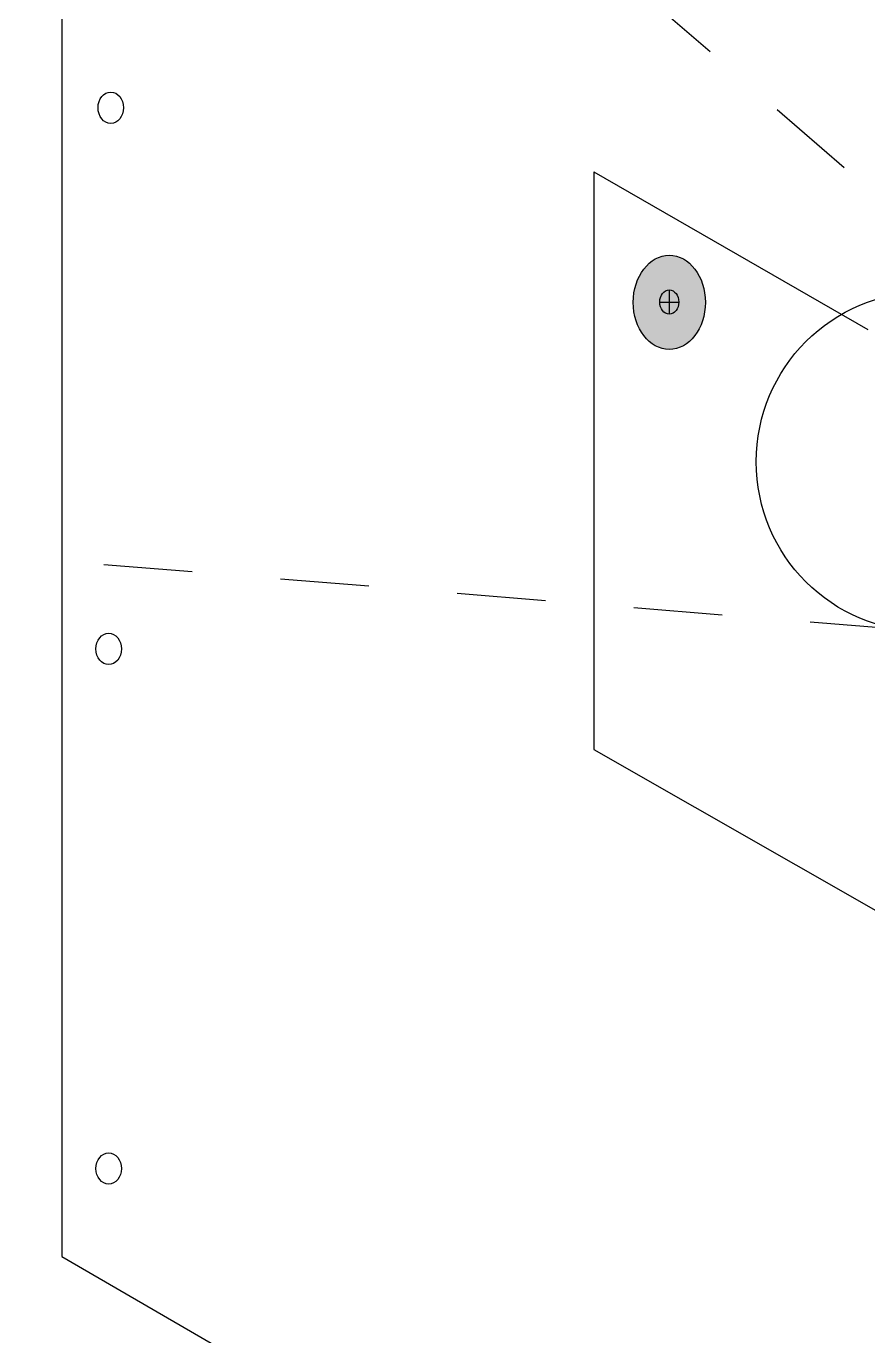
# Model space of a CAD drawing. Extents: x -1140 to 5605, y -816 to 2382.
# Drawn here: x -339.6 to -254.1, y -26 to 107 of the extents above; entities that cross this region are included whole.
import ezdxf

# ---------------------------------------------------------------- set-up
doc = ezdxf.new("R2010")
doc.units = 0
doc.header["$MEASUREMENT"] = 0
doc.linetypes.add('AI-Linetype-51', pattern=[18.005434, 9.002717, -9.002717])
doc.linetypes.add('AI-Linetype-52', pattern=[18.005434, 9.002717, -9.002717])
for name, color, linetype, lineweight in [('G-ANNO-TTLB', 7, 'Continuous', 0), ('TYVEK', 7, 'Continuous', 0), ('wall scratch', 7, 'Continuous', 0)]:
    doc.layers.add(name, color=color, linetype=linetype, lineweight=lineweight)

# ---------------------------------------------------------------- blocks, each defined once
blk = doc.blocks.new('Block_37')
at = {"layer": 'wall scratch', "color": 18, "lineweight": 25, "true_color": 0x000000}
blk.add_lwpolyline([(-335.57, -17.59)], dxfattribs=at)
blk = doc.blocks.new('Block_38')
at = {"layer": 'wall scratch', "color": 18, "lineweight": 25, "true_color": 0x000000}
blk.add_lwpolyline([(-335.57, -17.59)], dxfattribs=at)
blk = doc.blocks.new('Block_40')
at = {"layer": 'wall scratch', "color": 18, "lineweight": 25, "true_color": 0x000000}
for centre in [(-330.99, 98.69), (-331.2, 43.74), (-331.2, -9.01)]:
    blk.add_ellipse(centre, major_axis=(0, 1.59), ratio=0.812499, dxfattribs=at)
blk = doc.blocks.new('Block_111')
at = {"layer": 'TYVEK', "color": 4, "lineweight": 25, "true_color": 0x00ffff}
for points in [[(-284.56, 87.09)], [(-120.7, -6.52)]]:
    blk.add_lwpolyline(points, dxfattribs=at)

msp = doc.modelspace()

# ---------------------------------------------------------------- hatches: boundary and pattern name
at = {"layer": 'G-ANNO-TTLB', "true_color": 0xff00ff, "transparency": 33554687}
h = msp.add_hatch(color=6, dxfattribs=at)
edge = h.paths.add_edge_path()
edge.add_spline(control_points=[(1815.43, -731.7), (1815.43, -731.7), (-1114.08, -731.7), (-1114.08, -731.7), (-1114.08, -731.7), (-1114.08, 1725.3), (-1114.08, 1725.3), (-1114.08, 1725.3), (1815.43, 1725.3), (1815.43, 1725.3), (1815.43, 1725.3), (1815.43, -731.7), (1815.43, -731.7)], knot_values=[0, 0, 0, 0, 1, 1, 1, 2, 2, 2, 3, 3, 3, 4, 4, 4, 4], degree=3, periodic=0)
edge = h.paths.add_edge_path()
edge.add_spline(control_points=[(-1105.08, 1716.3), (-1105.08, 1716.3), (-1105.08, -722.7), (-1105.08, -722.7), (-1105.08, -722.7), (1806.43, -722.7), (1806.43, -722.7), (1806.43, -722.7), (1806.43, 1716.3), (1806.43, 1716.3), (1806.43, 1716.3), (-1105.08, 1716.3), (-1105.08, 1716.3)], knot_values=[0, 0, 0, 0, 1, 1, 1, 2, 2, 2, 3, 3, 3, 4, 4, 4, 4], degree=3, periodic=0)
edge.add_line((-1105.08, 1716.3), (-1105.08, 1716.3))
at = {"layer": 'TYVEK', "true_color": 0x003b71, "transparency": 33554687}
h = msp.add_hatch(color=156, dxfattribs=at)
h.dxf.hatch_style = 2
edge = h.paths.add_edge_path()
edge.add_ellipse((-274.25, 78.93), major_axis=(0, 4.78), ratio=0.766948, start_angle=0, end_angle=360)

# ---------------------------------------------------------------- linework, layer by layer
at = {"layer": 'G-ANNO-TTLB'}
for points in [[(1815.43, -731.7), (1815.43, -731.7), (-1114.08, -731.7), (-1114.08, -731.7), (-1114.08, -731.7), (-1114.08, 1725.3), (-1114.08, 1725.3), (-1114.08, 1725.3), (1815.43, 1725.3), (1815.43, 1725.3), (1815.43, 1725.3), (1815.43, -731.7), (1815.43, -731.7)], [(-1105.08, 1716.3), (-1105.08, 1716.3), (-1105.08, -722.7), (-1105.08, -722.7), (-1105.08, -722.7), (1806.43, -722.7), (1806.43, -722.7), (1806.43, -722.7), (1806.43, 1716.3), (1806.43, 1716.3), (1806.43, 1716.3), (-1105.08, 1716.3), (-1105.08, 1716.3)]]:
    msp.add_open_spline(points, degree=3, knots=[0, 0, 0, 0, 1, 1, 1, 2, 2, 2, 3, 3, 3, 4, 4, 4, 4], dxfattribs=at)
at = {"layer": 'TYVEK', "color": 18, "linetype": 'AI-Linetype-51', "lineweight": 25, "true_color": 0x000000}
msp.add_line((-372.28, 192.7), (-235.66, 74.61), dxfattribs=at)
at = {"layer": 'TYVEK', "color": 4, "lineweight": 25, "true_color": 0x00ffff}
for p, q in [((-281.91, 92.19), (-254.08, 76.16)), ((-281.91, 92.19), (-281.91, 33.53)), ((-281.91, 33.53), (-118.05, -60.08))]:
    msp.add_line(p, q, dxfattribs=at)
at = {"layer": 'TYVEK', "color": 18, "lineweight": 25, "true_color": 0x080808}
for p, q in [((-274.25, 80.19), (-274.25, 77.72)), ((-275.22, 78.96), (-273.27, 78.96))]:
    msp.add_line(p, q, dxfattribs=at)
at = {"layer": 'TYVEK', "color": 18, "linetype": 'AI-Linetype-52', "lineweight": 25, "true_color": 0x000000}
msp.add_line((-250.95, 45.72), (-421.58, 59.61), dxfattribs=at)
at = {"layer": 'TYVEK', "color": 18, "lineweight": 25, "true_color": 0x000000}
msp.add_circle((-248.17, 62.75), 17.25, dxfattribs=at)
msp.add_ellipse((-274.25, 78.93), major_axis=(0, 4.78), ratio=0.766948, dxfattribs=at)
at = {"layer": 'TYVEK', "color": 18, "lineweight": 25, "true_color": 0x080808}
msp.add_ellipse((-274.25, 78.96), major_axis=(0, 1.23), ratio=0.788846, dxfattribs=at)
at = {"layer": 'wall scratch', "color": 2, "lineweight": 25, "true_color": 0xffff00}
for p, q in [((-335.97, 404.41), (-335.97, -17.95)), ((-335.97, -17.95), (-67.1, -173.61))]:
    msp.add_line(p, q, dxfattribs=at)

# ---------------------------------------------------------------- block references
at = {"layer": 'TYVEK'}
msp.add_blockref('Block_111', (0, 0), dxfattribs=at)
at = {"layer": 'wall scratch'}
for name in ['Block_37', 'Block_40', 'Block_38']:
    msp.add_blockref(name, (0, 0), dxfattribs=at)

doc.saveas('drawing.dxf')
